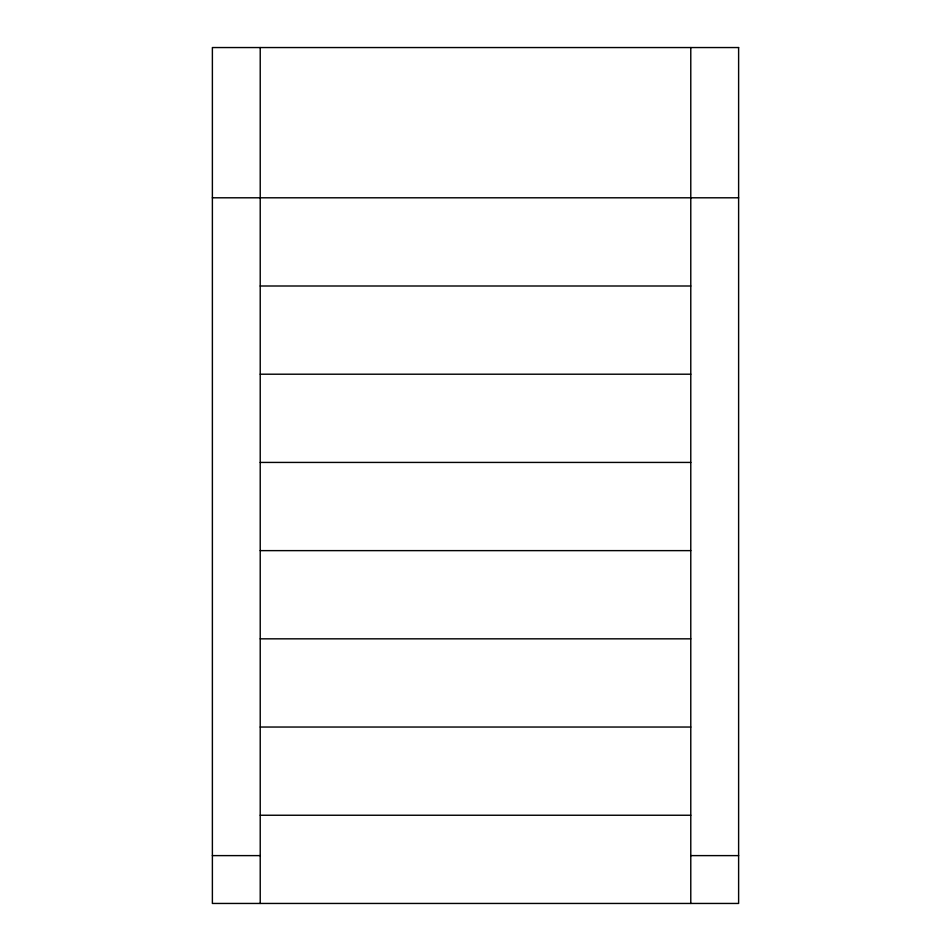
<?xml version="1.0" encoding="UTF-8"?>
<svg xmlns="http://www.w3.org/2000/svg" width="951" height="951" viewBox="0 0 951 951"><rect width="100%" height="100%" fill="white"/><g stroke="black" fill="none" stroke-linecap="round" stroke-linejoin="round"><path stroke-width="1.43" d="M212.382 197.796L738.618 197.796M260.217 286.001L690.783 286.001M260.217 374.207L690.783 374.207M260.217 462.424L690.783 462.424M260.217 550.629L690.783 550.629M260.217 638.834L690.783 638.834M260.217 727.039L690.783 727.039M260.217 815.245L690.783 815.245M212.382 855.615L260.217 855.615M690.783 855.615L738.618 855.615M690.783 47.55L690.783 903.45M260.217 47.55L260.217 903.45M738.618 47.55L212.382 47.55L212.382 903.45L738.618 903.45L738.618 47.55"/></g></svg>
